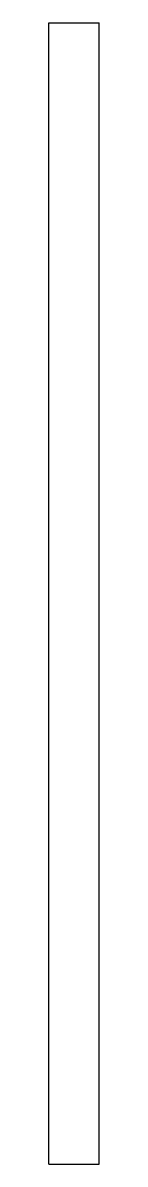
# Model space of a CAD drawing. Header units: millimetres. Extents: x 0 to 18, y 0 to 409.
import ezdxf

# ---------------------------------------------------------------- set-up
doc = ezdxf.new("R2010")
doc.units = ezdxf.units.MM

msp = doc.modelspace()

# ---------------------------------------------------------------- linework, layer by layer
for p, q in [((0, 0), (0, 409)), ((0, 409), (18.1, 409)), ((18.1, 0), (18.1, 409)), ((0, 0), (18.1, 0))]:
    msp.add_line(p, q)

doc.saveas('drawing.dxf')
